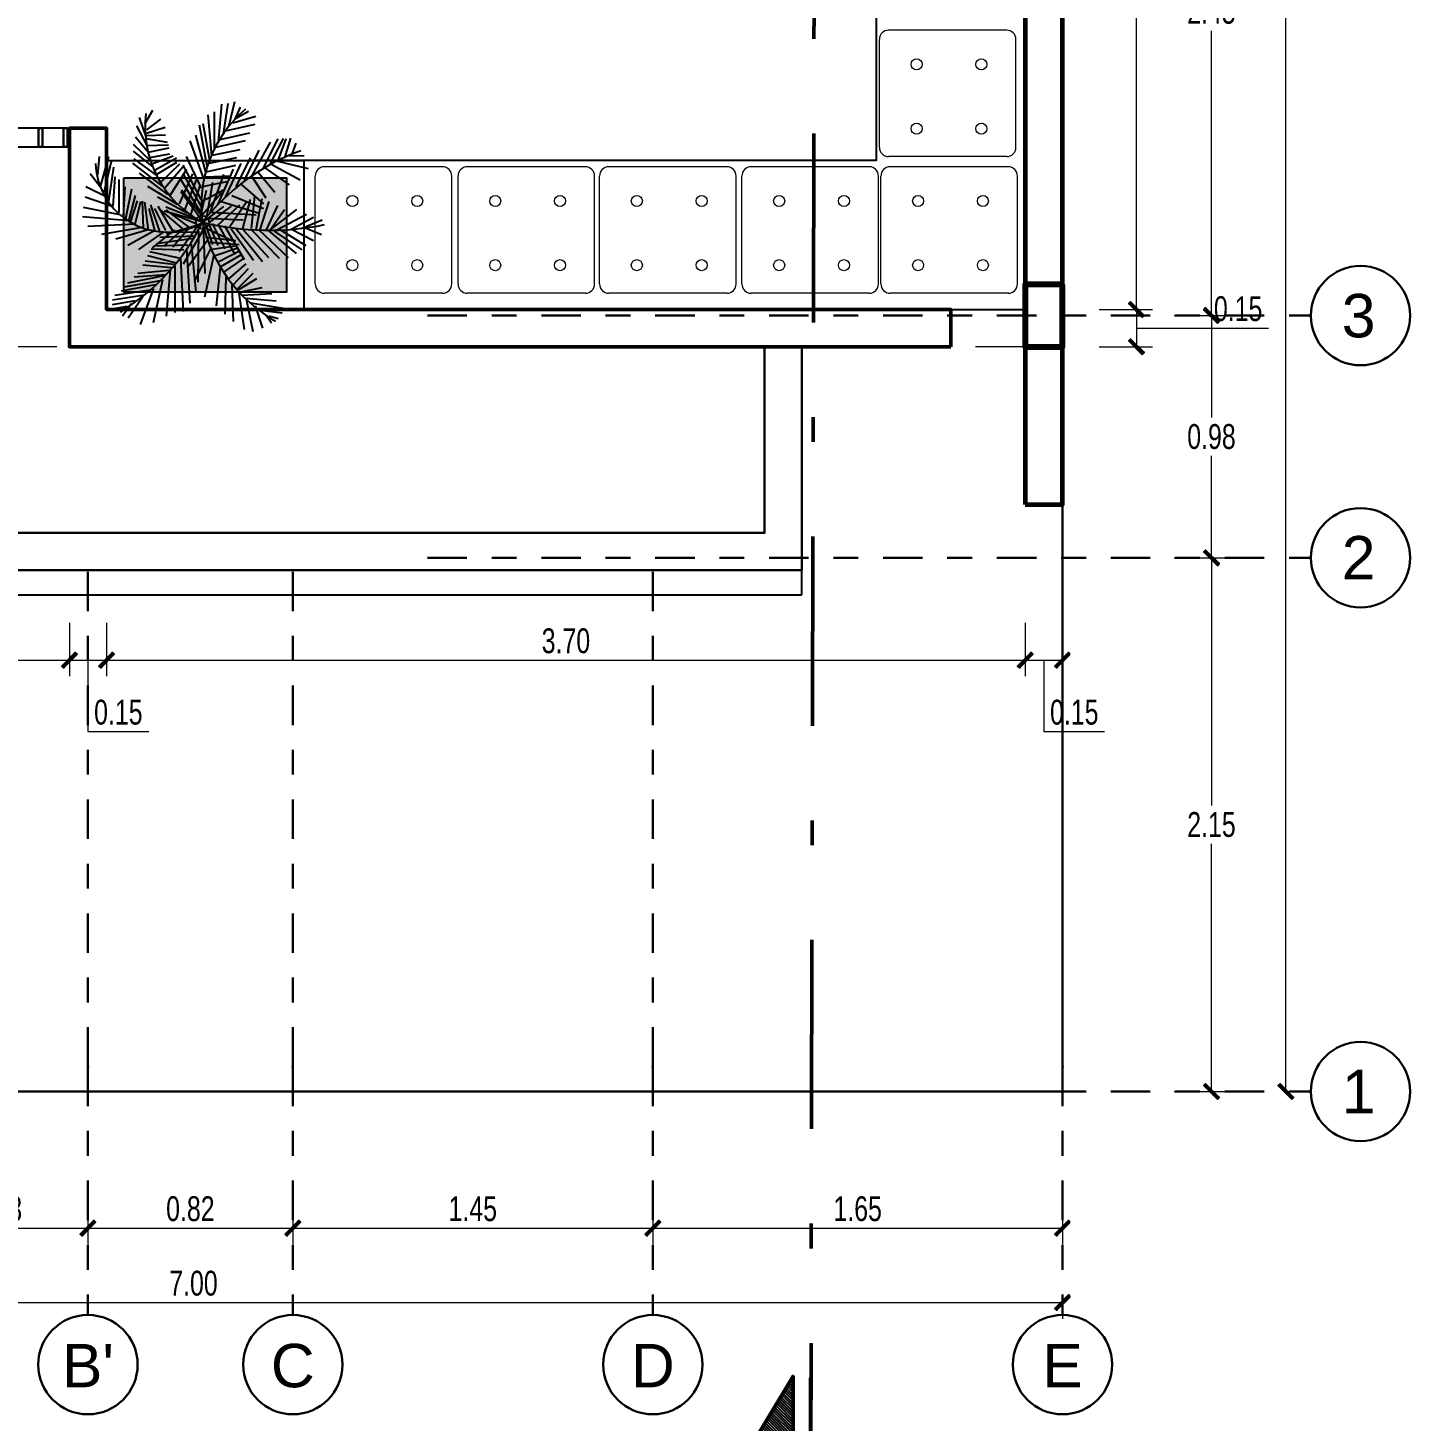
# Model space of a CAD drawing. Header units: millimetres. Extents: x 10612.9 to 10705, y -16533.4 to -16503.9.
# Drawn here: x 10638.16 to 10643.73, y -16528.03 to -16522.42 of the extents above; entities that cross this region are included whole.
import ezdxf
from ezdxf.enums import TextEntityAlignment as Align

# ---------------------------------------------------------------- set-up
doc = ezdxf.new("R2010")
doc.units = ezdxf.units.MM
for name, pattern in [('DASHDOTX2', [50.8, 25.4, -12.7, 0, -12.7]), ('HIDDEN', [0.375, 0.25, -0.125]), ('Punto & Rayas', [0.335139, 0.15875, -0.088194, 0, -0.088194])]:
    doc.linetypes.add(name, pattern=pattern)
doc.layers.add('0.2', color=2, linetype='Continuous')
doc.layers.add('Nuevo_Estructura - Forjados', color=7, linetype='Continuous')
for name, color, linetype, lineweight in [('0.6', 252, 'Continuous', 50), ('01_GRIS 250', 250, 'Continuous', 9), ('COLUMNAS', 6, 'Continuous', 20), ('Muro sin techar', 160, 'Continuous', 40), ('PISO BAJO', 252, 'Continuous', 5)]:
    doc.layers.add(name, color=color, linetype=linetype, lineweight=lineweight)
doc.layers.add('Nuevo_Estructura - Forjados_Pluma_Nº__209', color=7, linetype='Continuous', lineweight=30, true_color=0x3e4f7b)
doc.layers.add('Nuevo_Estructura - Forjados_Pluma_Nº__219', color=7, linetype='Continuous', lineweight=13, true_color=0x404b6a)
doc.styles.add('Estilo_Generado_1', font='arial.ttf')
doc.styles.add('mahico', font='GOTHIC.TTF', dxfattribs={"width": 0.75})
doc.dimstyles.new('Copia de 50 P', dxfattribs={"dimtxt": 0.1, "dimasz": 0.01, "dimexe": 0.065, "dimexo": 0.0625, "dimgap": 0.025, "dimtad": 1, "dimtih": 1, "dimtoh": 1, "dimzin": 0, "dimdsep": 46, "dimtxsty": 'mahico', "dimblk": 'pa cotas', "dimcen": 0.09, "dimdle": 0.3, "dimclrd": 256, "dimclre": 256, "dimclrt": 256, "dimadec": 0, "dimazin": 0, "dimtfac": 1, "dimtofl": 0, "dimtmove": 0, "dimatfit": 3, "dimfxl": 0.15, "dimfxlon": 1, "dimtolj": 1, "dimtzin": 0, "dimlwd": 5, "dimlwe": 5, "dimarcsym": 0})

# ---------------------------------------------------------------- blocks, each defined once
blk = doc.blocks.new('A$C3BDE78F2')
at = {"color": 64, "lineweight": 25}
for p, q in [((1.327, 2.342), (1.375, 2.903)), ((1.397, 2.453), (1.488, 2.89)), ((1.493, 2.534), (1.61, 2.87)), ((1.61, 2.612), (1.733, 2.862)), ((1.248, 2.187), (1.161, 2.674)), ((1.287, 2.272), (1.257, 2.837)), ((1.72, 2.678), (1.89, 2.809)), ((1.75, 2.682), (2.099, 2.588)), ((1.877, 2.719), (2.099, 2.698)), ((0.366, 2.272), (0.318, 2.547)), ((0.436, 2.158), (0.375, 2.543)), ((0.497, 2.092), (0.432, 2.514)), ((1.501, 2.534), (1.855, 2.51)), ((1.562, 2.588), (1.968, 2.526)), ((1.672, 2.645), (2.043, 2.555)), ((0.414, 2.178), (0.161, 2.354)), ((0.336, 2.317), (0.183, 2.424)), ((0.301, 2.367), (0.275, 2.506)), ((0.558, 2.031), (0.484, 2.44)), ((0.606, 1.97), (0.532, 2.408)), ((0.667, 1.925), (0.58, 2.363)), ((1.213, 2.027), (1.03, 2.358)), ((1.218, 2.117), (1.108, 2.502)), ((1.335, 2.387), (1.711, 2.313)), ((1.34, 2.342), (1.632, 2.268)), ((1.388, 2.412), (1.733, 2.391)), ((1.427, 2.465), (1.824, 2.465)), ((0.515, 2.051), (0.083, 2.211)), ((0.654, 2.285), (0.681, 1.908)), ((0.729, 1.863), (0.694, 2.24)), ((0.764, 1.835), (0.794, 2.178)), ((1.191, 1.937), (0.982, 2.232)), ((1.235, 2.17), (1.562, 2.182)), ((1.292, 2.272), (1.558, 2.203)), ((1.305, 2.326), (1.567, 2.244)), ((1.641, 1.88), (1.898, 2.218)), ((1.741, 1.942), (2.017, 2.301)), ((1.863, 2.001), (2.071, 2.284)), ((1.982, 2.066), (2.163, 2.293)), ((2.042, 2.083), (2.242, 2.29)), ((2.136, 2.106), (2.33, 2.268)), ((2.222, 2.123), (2.464, 2.25)), ((2.334, 2.138), (2.566, 2.218)), ((0.619, 1.945), (0.104, 2.056)), ((0.803, 1.81), (0.842, 2.15)), ((0.82, 1.777), (0.908, 2.121)), ((0.877, 1.745), (0.956, 2.097)), ((0.973, 1.687), (0.986, 2.08)), ((1.218, 1.798), (1.004, 2.068)), ((1.034, 1.638), (1.021, 2.023)), ((1.113, 1.577), (1.052, 2.015)), ((1.187, 1.97), (1.519, 2.084)), ((1.209, 2.113), (1.549, 2.154)), ((1.209, 1.904), (1.475, 2.035)), ((1.213, 2.035), (1.475, 2.105)), ((1.417, 1.646), (1.612, 2.005)), ((1.522, 1.763), (1.738, 2.118)), ((1.88, 2.022), (2.03, 1.772)), ((1.937, 2.032), (2.08, 1.776)), ((2.011, 2.073), (2.106, 1.817)), ((2.084, 2.099), (2.13, 1.854)), ((2.148, 2.115), (2.2, 1.863)), ((2.229, 2.139), (2.238, 1.871)), ((2.312, 2.138), (2.271, 1.886)), ((2.349, 2.142), (2.359, 1.907)), ((2.373, 2.146), (2.45, 1.912)), ((2.416, 2.133), (2.545, 1.962)), ((2.491, 2.154), (2.652, 2.06)), ((0.737, 1.851), (0.183, 1.9)), ((1.222, 1.704), (1.021, 1.929)), ((1.143, 1.548), (1.126, 1.974)), ((1.283, 1.487), (1.165, 1.896)), ((1.261, 1.495), (1.183, 1.843)), ((1.187, 1.528), (1.191, 1.9)), ((1.209, 1.822), (1.497, 1.994)), ((1.235, 1.704), (1.458, 1.966)), ((1.248, 1.618), (1.458, 1.9)), ((1.287, 1.532), (1.44, 1.896)), ((1.324, 1.495), (1.442, 1.924)), ((1.361, 1.575), (1.491, 1.903)), ((1.627, 1.857), (1.945, 1.652)), ((1.722, 1.917), (1.974, 1.701)), ((1.796, 1.958), (2.01, 1.734)), ((0.781, 1.794), (0.227, 1.794)), ((0.873, 1.728), (0.24, 1.695)), ((1.237, 1.445), (0.805, 1.695)), ((1.274, 1.511), (0.956, 1.745)), ((1.239, 1.626), (1.012, 1.818)), ((1.322, 1.462), (1.676, 1.724)), ((1.379, 1.466), (1.693, 1.716)), ((1.405, 1.47), (1.824, 1.724)), ((1.456, 1.677), (1.817, 1.534)), ((1.488, 1.47), (1.89, 1.691)), ((1.531, 1.741), (1.889, 1.58)), ((1.584, 1.479), (1.995, 1.695)), ((0.991, 1.655), (0.34, 1.614)), ((1.047, 1.601), (0.471, 1.544)), ((1.204, 1.511), (0.593, 1.519)), ((1.005, 1.362), (0.601, 1.562)), ((1.087, 1.409), (0.772, 1.641)), ((1.387, 1.606), (1.762, 1.486)), ((1.72, 1.474), (2.099, 1.655)), ((1.829, 1.446), (2.287, 1.61)), ((1.912, 1.425), (2.353, 1.544)), ((0.917, 1.33), (0.41, 1.439)), ((1.292, 1.454), (0.694, 1.434)), ((0.985, 1.347), (1.032, 1.047)), ((1.296, 1.348), (0.991, 1.196)), ((1.296, 1.393), (1.03, 1.282)), ((1.3, 1.434), (1.043, 1.343)), ((1.07, 1.374), (1.044, 1.024)), ((1.25, 1.446), (1.09, 1.108)), ((1.129, 1.427), (1.092, 1.063)), ((1.305, 1.38), (1.501, 1.118)), ((1.309, 1.454), (1.497, 1.208)), ((1.337, 1.495), (1.693, 1.415)), ((1.357, 1.417), (1.34, 0.975)), ((1.37, 1.413), (1.789, 1.339)), ((1.397, 1.466), (1.667, 1.237)), ((1.431, 1.356), (1.397, 0.82)), ((1.423, 1.372), (1.881, 1.208)), ((1.558, 1.474), (1.702, 1.204)), ((1.737, 1.462), (1.803, 1.147)), ((1.855, 1.429), (1.868, 1.127)), ((1.916, 1.421), (1.995, 1.065)), ((1.981, 1.409), (2.475, 1.499)), ((2.016, 1.384), (2.086, 1.053)), ((2.051, 1.376), (2.488, 1.454)), ((2.104, 1.352), (2.597, 1.397)), ((2.112, 1.348), (2.182, 1.012)), ((0.654, 1.185), (0.208, 1.198)), ((0.768, 1.253), (0.309, 1.302)), ((0.712, 1.209), (0.875, 0.97)), ((0.778, 1.246), (0.924, 0.997)), ((0.837, 1.27), (0.965, 1.022)), ((1.266, 1.2), (0.864, 0.963)), ((0.91, 1.313), (1.002, 1.04)), ((1.287, 1.282), (0.921, 1.077)), ((1.274, 1.282), (1.519, 1.016)), ((1.558, 1.241), (1.423, 0.795)), ((1.519, 1.282), (1.947, 1.094)), ((1.61, 1.188), (2.012, 1)), ((2.195, 1.319), (2.632, 1.319)), ((2.208, 1.303), (2.291, 0.947)), ((2.27, 1.274), (2.724, 1.233)), ((2.3, 1.253), (2.383, 0.897)), ((2.37, 1.213), (2.732, 1.155)), ((2.405, 1.188), (2.484, 0.832)), ((0.458, 1.028), (0.022, 0.964)), ((0.558, 1.111), (0.119, 1.096)), ((0.472, 1.022), (0.529, 0.748)), ((0.502, 1.03), (0.635, 0.811)), ((0.503, 1.054), (0.7, 0.857)), ((0.56, 1.095), (0.754, 0.913)), ((0.627, 1.153), (0.812, 0.941)), ((1.235, 1.065), (0.838, 0.746)), ((1.231, 1.122), (0.855, 0.852)), ((1.257, 1.135), (1.549, 0.942)), ((1.632, 1.114), (1.475, 0.734)), ((1.772, 1.008), (1.532, 0.734)), ((1.733, 1.061), (2.082, 0.889)), ((2.475, 1.143), (2.759, 1.077)), ((2.501, 1.102), (2.58, 0.824)), ((2.545, 1.073), (2.689, 1.008)), ((2.553, 1.069), (2.641, 0.914)), ((0.39, 0.941), (0, 0.859)), ((0.344, 0.886), (0.279, 0.498)), ((0.398, 0.95), (0.366, 0.579)), ((0.436, 0.992), (0.456, 0.632)), ((1.218, 0.877), (0.877, 0.545)), ((1.218, 0.975), (0.886, 0.672)), ((1.218, 0.983), (1.584, 0.889)), ((1.235, 0.877), (1.624, 0.836)), ((1.864, 0.877), (1.602, 0.705)), ((1.811, 0.959), (2.174, 0.783)), ((1.833, 0.889), (2.27, 0.648)), ((0.307, 0.832), (0.041, 0.744)), ((0.196, 0.702), (0.103, 0.636)), ((0.257, 0.776), (0.225, 0.508)), ((1.222, 0.791), (0.886, 0.435)), ((1.226, 0.697), (0.934, 0.341)), ((1.209, 0.775), (1.558, 0.664)), ((1.218, 0.697), (1.51, 0.562)), ((1.222, 0.82), (1.593, 0.75)), ((1.916, 0.799), (1.672, 0.595)), ((1.96, 0.717), (1.759, 0.423)), ((1.947, 0.742), (2.309, 0.558)), ((0.187, 0.668), (0.157, 0.557)), ((1.204, 0.603), (0.977, 0.271)), ((1.222, 0.537), (1.03, 0.226)), ((1.218, 0.574), (1.405, 0.218)), ((1.222, 0.648), (1.462, 0.48)), ((1.239, 0.623), (1.462, 0.333)), ((2.003, 0.631), (1.82, 0.292)), ((2.043, 0.566), (1.955, 0.198)), ((1.999, 0.656), (2.313, 0.492)), ((2.051, 0.558), (2.309, 0.46)), ((1.231, 0.406), (1.091, 0.132)), ((1.226, 0.402), (1.37, 0.132)), ((2.082, 0.476), (2.318, 0.406)), ((2.104, 0.419), (2.108, 0.243)), ((2.126, 0.39), (2.257, 0.341)), ((1.244, 0.23), (1.161, 0.038)), ((1.235, 0.279), (1.34, 0.03))]:
    blk.add_line(p, q, dxfattribs=at)
blk.add_circle((1.309, 1.464), 0.0787, dxfattribs=at)
for centre, radius, start, end in [((2.045, 1.894), 0.853, 92.1665, 210.2856), ((2.469, 3.808), 2.615, 211.3169, 243.6729), ((2.454, 0.854), 1.298, 82.9277, 151.9425), ((1.706, -0.314), 1.822, 102.5794, 150.2919), ((4.552, 0.67), 3.339, 166.2356, 191.5745), ((1.519, -0.022), 1.501, 40.2097, 98.065), ((-0.294, -0.602), 2.615, 19.8421, 52.1981)]:
    blk.add_arc(centre, radius, start, end, dxfattribs=at)
blk = doc.blocks.new('REFREFREC')
at = {"layer": 'COLUMNAS', "color": 1, "lineweight": 80, "ltscale": 0.2}
blk.add_lwpolyline([(10649.1911, -16644.3036), (10649.0411, -16644.3036), (10649.0411, -16644.5536), (10649.1911, -16644.5536)], close=True, dxfattribs=at)
blk = doc.blocks.new('*X335')
at = {"color": 0}
for p, q in [((-18.3448, 8.7763), (-18.3299, 8.7912)), ((-18.3395, 8.7851), (-18.3299, 8.7947)), ((-18.3342, 8.794), (-18.3299, 8.7983)), ((-18.3713, 8.7321), (-18.3299, 8.7735)), ((-18.366, 8.7409), (-18.3299, 8.777)), ((-18.3607, 8.7498), (-18.3299, 8.7806)), ((-18.3554, 8.7586), (-18.3299, 8.7841)), ((-18.3501, 8.7674), (-18.3299, 8.7877)), ((-18.3892, 8.7), (-18.3299, 8.7594)), ((-18.3879, 8.6978), (-18.3299, 8.7558)), ((-18.3872, 8.7056), (-18.3299, 8.7629)), ((-18.3819, 8.7144), (-18.3299, 8.7664)), ((-18.3766, 8.7232), (-18.3299, 8.77)), ((-18.3866, 8.6956), (-18.3299, 8.7523)), ((-18.3853, 8.6934), (-18.3299, 8.7488)), ((-18.3839, 8.6912), (-18.3299, 8.7452)), ((-18.3826, 8.689), (-18.3299, 8.7417)), ((-18.3813, 8.6868), (-18.3299, 8.7382)), ((-18.3799, 8.6846), (-18.3299, 8.7346)), ((-18.3786, 8.6824), (-18.3299, 8.7311)), ((-18.3773, 8.6801), (-18.3299, 8.7276)), ((-18.376, 8.6779), (-18.3299, 8.724)), ((-18.3746, 8.6757), (-18.3299, 8.7205)), ((-18.3733, 8.6735), (-18.3299, 8.7169)), ((-18.372, 8.6713), (-18.3299, 8.7134)), ((-18.3707, 8.6691), (-18.3299, 8.7099)), ((-18.3693, 8.6669), (-18.3299, 8.7063)), ((-18.368, 8.6647), (-18.3299, 8.7028)), ((-18.3667, 8.6625), (-18.3299, 8.6993)), ((-18.3654, 8.6603), (-18.3299, 8.6957)), ((-18.364, 8.658), (-18.3299, 8.6922)), ((-18.3627, 8.6558), (-18.3299, 8.6887)), ((-18.3614, 8.6536), (-18.3299, 8.6851)), ((-18.3601, 8.6514), (-18.3299, 8.6816)), ((-18.3587, 8.6492), (-18.3299, 8.6781)), ((-18.3574, 8.647), (-18.3299, 8.6745)), ((-18.3561, 8.6448), (-18.3299, 8.671)), ((-18.3548, 8.6426), (-18.3299, 8.6674)), ((-18.3534, 8.6404), (-18.3299, 8.6639)), ((-18.3521, 8.6382), (-18.3299, 8.6604)), ((-18.3508, 8.6359), (-18.3299, 8.6568)), ((-18.3495, 8.6337), (-18.3299, 8.6533)), ((-18.3481, 8.6315), (-18.3299, 8.6498)), ((-18.3468, 8.6293), (-18.3299, 8.6462)), ((-18.3455, 8.6271), (-18.3299, 8.6427)), ((-18.3442, 8.6249), (-18.3299, 8.6392)), ((-18.3428, 8.6227), (-18.3299, 8.6356)), ((-18.3415, 8.6205), (-18.3299, 8.6321)), ((-18.3402, 8.6183), (-18.3299, 8.6286)), ((-18.3388, 8.6161), (-18.3299, 8.625)), ((-18.3375, 8.6139), (-18.3299, 8.6215)), ((-18.3362, 8.6116), (-18.3299, 8.6179)), ((-18.3349, 8.6094), (-18.3299, 8.6144)), ((-18.3335, 8.6072), (-18.3299, 8.6109)), ((-18.3322, 8.605), (-18.3299, 8.6073)), ((-18.3309, 8.6028), (-18.3299, 8.6038))]:
    blk.add_line(p, q, dxfattribs=at)
blk = doc.blocks.new('INDC')
at = {"layer": '0.6', "linetype": 'DASHDOTX2', "ltscale": 0.005}
blk.add_line((-0.0202, -0.0891), (-0.0202, 0.0893), dxfattribs=at)
at = {"layer": '0.6'}
blk.add_lwpolyline([(0, 0.0909), (0, -0.0909), (0.0545, 0)], close=True, dxfattribs=at)
at = {"xscale": -0.9085966123466278, "yscale": 0.9085966123466278, "zscale": 0.9085966123460401}
blk.add_blockref('*X335', (-16.6545, -7.9058), dxfattribs=at)
blk = doc.blocks.new('hjygfvdc')
at = {"layer": '0.6', "linetype": 'DASHDOTX2', "ltscale": 0.03}
blk.add_line((3035.269, 68.8445), (3035.3233, 92.8394), dxfattribs=at)
at = {"layer": '0.2', "xscale": 3.485268437144879, "yscale": 3.485268437144879, "zscale": 3.485268437144879, "rotation": 180}
blk.add_blockref('INDC', (3035.1986, 69.1559), dxfattribs=at)
blk = doc.blocks.new('Marcador de red estándar')
at = {"layer": 'Nuevo_Estructura - Forjados_Pluma_Nº__209', "color": 167, "linetype": 'Punto & Rayas', "lineweight": 30, "true_color": 0x3e4f7b}
for q in [(-10.9, 0), (-7.9, 0)]:
    blk.add_line((-9.9, 0), q, dxfattribs=at)
at = {"layer": 'Nuevo_Estructura - Forjados_Pluma_Nº__209', "color": 167, "linetype": 'Continuous', "lineweight": 30, "true_color": 0x3e4f7b}
blk.add_circle((-11.1, 0), 0.2, dxfattribs=at)
at = {"layer": 'Nuevo_Estructura - Forjados_Pluma_Nº__209', "color": 167, "linetype": 'Punto & Rayas', "lineweight": 30, "true_color": 0x3e4f7b}
blk.add_point((-9.9, 0), dxfattribs=at)
blk.add_point((-9.9, 0), dxfattribs=at)
at = {"layer": 'Nuevo_Estructura - Forjados_Pluma_Nº__219', "color": 167, "lineweight": 13, "true_color": 0x404b6a, "style": 'Estilo_Generado_1'}
for tag, p in [('AC_MarkerText_1_0', (-10.9725, -0.04)), ('AC_MarkerText_1_1', (11.2275, -0.04))]:
    blk.add_attdef(tag, text='', height=0.175, rotation=270, dxfattribs=at).set_placement(p, align=Align.TOP_CENTER)
blk = doc.blocks.new('Marcador de red estándar_2')
at = {"layer": 'Nuevo_Estructura - Forjados_Pluma_Nº__209', "color": 167, "linetype": 'Punto & Rayas', "lineweight": 30, "true_color": 0x3e4f7b}
for p, q in [((-0.9423, 0), (-4.5, 0)), ((0.9423, 0), (4.5, 0))]:
    blk.add_line(p, q, dxfattribs=at)
at = {"layer": 'Nuevo_Estructura - Forjados_Pluma_Nº__209', "color": 167, "linetype": 'Continuous', "lineweight": 30, "true_color": 0x3e4f7b}
for centre in [(-4.7, 0), (4.7, 0)]:
    blk.add_circle(centre, 0.2, dxfattribs=at)
at = {"layer": 'Nuevo_Estructura - Forjados_Pluma_Nº__209', "color": 167, "linetype": 'Punto & Rayas', "lineweight": 30, "true_color": 0x3e4f7b}
blk.add_point((0.9423, 0), dxfattribs=at)
blk.add_point((0.9423, 0), dxfattribs=at)
at = {"layer": 'Nuevo_Estructura - Forjados_Pluma_Nº__219', "color": 167, "lineweight": 13, "true_color": 0x404b6a, "style": 'Estilo_Generado_1'}
for tag, p in [('AC_MarkerText_1_0', (-4.7, -0.1675)), ('AC_MarkerText_1_1', (4.7, -0.1675))]:
    blk.add_attdef(tag, text='', height=0.175, rotation=180, dxfattribs=at).set_placement(p, align=Align.TOP_CENTER)
blk = doc.blocks.new('pa cotas')
h = blk.add_hatch(color=256)
h.paths.add_polyline_path([(2.38, 3.09), (-3.09, -2.38), (-2.38, -3.09)])
h.paths.add_polyline_path([(3.09, 2.38), (2.38, 3.09), (-2.38, -3.09)])
blk.add_line((-2.38, -3.09), (2.38, 3.09))
blk.add_lwpolyline([(3.09, 2.38), (2.38, 3.09), (-3.09, -2.38), (-2.38, -3.09)], close=True)
blk = doc.blocks.new('*D665')
at = {"lineweight": 5, "transparency": 16777216}
for p, q in [((10608.2027, -16552.1931), (10608.4177, -16552.1931)), ((10608.3527, -16552.2031), (10608.3527, -16562.1156)), ((10608.3527, -16572.1831), (10608.3527, -16562.2706)), ((10608.3527, -16572.1931), (10608.4177, -16572.1931))]:
    blk.add_line(p, q, dxfattribs=at)
at = {"layer": 'Defpoints', "color": 0, "transparency": 16777216}
for p in [(10607.4527, -16552.1931), (10608.3527, -16572.1931), (10608.3527, -16572.1931)]:
    blk.add_point(p, dxfattribs=at)
at = {"lineweight": 5, "transparency": 16777216, "xscale": 0.01, "yscale": 0.01, "zscale": 0.01}
for p, rotation in [((10608.3527, -16552.1931), 90), ((10608.3527, -16572.1931), 270)]:
    blk.add_blockref('pa cotas', p, dxfattribs=dict(at, rotation=rotation))
at = {"transparency": 16777216, "insert": (10608.3527, -16562.1931), "char_height": 0.1, "attachment_point": 5, "style": 'mahico'}
blk.add_mtext('\\A1;20.00', dxfattribs=at)
blk = doc.blocks.new('*D673')
at = {"lineweight": 5, "transparency": 16777216}
for p, q in [((10607.9027, -16566.6181), (10608.1177, -16566.6181)), ((10608.0527, -16566.6281), (10608.0527, -16567.7656)), ((10608.0527, -16569.0581), (10608.0527, -16567.9206)), ((10607.9027, -16569.0681), (10608.1177, -16569.0681))]:
    blk.add_line(p, q, dxfattribs=at)
at = {"layer": 'Defpoints', "color": 0, "transparency": 16777216}
for p in [(10607.4527, -16566.6181), (10607.4527, -16569.0681), (10608.0527, -16569.0681)]:
    blk.add_point(p, dxfattribs=at)
at = {"lineweight": 5, "transparency": 16777216, "xscale": 0.01, "yscale": 0.01, "zscale": 0.01}
for p, rotation in [((10608.0527, -16566.6181), 90), ((10608.0527, -16569.0681), 270)]:
    blk.add_blockref('pa cotas', p, dxfattribs=dict(at, rotation=rotation))
at = {"transparency": 16777216, "insert": (10608.0527, -16567.8431), "char_height": 0.1, "attachment_point": 5, "style": 'mahico'}
blk.add_mtext('\\A1;2.45', dxfattribs=at)
blk = doc.blocks.new('*D674')
at = {"lineweight": 5, "transparency": 16777216}
for p, q in [((10607.9027, -16569.0681), (10608.1177, -16569.0681)), ((10608.0527, -16569.0781), (10608.0527, -16569.4781)), ((10608.0527, -16570.0332), (10608.0527, -16569.6332)), ((10607.9027, -16570.0432), (10608.1177, -16570.0432))]:
    blk.add_line(p, q, dxfattribs=at)
at = {"layer": 'Defpoints', "color": 0, "transparency": 16777216}
for p in [(10607.4527, -16569.0681), (10607.4527, -16570.0432), (10608.0527, -16570.0432)]:
    blk.add_point(p, dxfattribs=at)
at = {"lineweight": 5, "transparency": 16777216, "xscale": 0.01, "yscale": 0.01, "zscale": 0.01}
for p, rotation in [((10608.0527, -16569.0681), 90), ((10608.0527, -16570.0432), 270)]:
    blk.add_blockref('pa cotas', p, dxfattribs=dict(at, rotation=rotation))
at = {"transparency": 16777216, "insert": (10608.0527, -16569.5556), "char_height": 0.1, "attachment_point": 5, "style": 'mahico'}
blk.add_mtext('\\A1;0.98', dxfattribs=at)
blk = doc.blocks.new('*D675')
at = {"lineweight": 5, "transparency": 16777216}
for p, q in [((10607.9027, -16570.0432), (10608.1177, -16570.0432)), ((10608.0527, -16570.0532), (10608.0527, -16571.0406)), ((10608.0527, -16572.1831), (10608.0527, -16571.1957)), ((10607.9027, -16572.1931), (10608.1177, -16572.1931))]:
    blk.add_line(p, q, dxfattribs=at)
at = {"layer": 'Defpoints', "color": 0, "transparency": 16777216}
for p in [(10607.4527, -16570.0432), (10607.4527, -16572.1931), (10608.0527, -16572.1931)]:
    blk.add_point(p, dxfattribs=at)
at = {"lineweight": 5, "transparency": 16777216, "xscale": 0.01, "yscale": 0.01, "zscale": 0.01}
for p, rotation in [((10608.0527, -16570.0432), 90), ((10608.0527, -16572.1931), 270)]:
    blk.add_blockref('pa cotas', p, dxfattribs=dict(at, rotation=rotation))
at = {"transparency": 16777216, "insert": (10608.0527, -16571.1181), "char_height": 0.1, "attachment_point": 5, "style": 'mahico'}
blk.add_mtext('\\A1;2.15', dxfattribs=at)
blk = doc.blocks.new('*D687')
at = {"lineweight": 5, "transparency": 16777216}
for p, q in [((10600.4527, -16572.8931), (10600.4527, -16573.1081)), ((10600.4627, -16573.0431), (10607.4427, -16573.0431)), ((10607.4527, -16573.0431), (10607.4527, -16573.1081))]:
    blk.add_line(p, q, dxfattribs=at)
at = {"layer": 'Defpoints', "color": 0, "transparency": 16777216}
for p in [(10600.4527, -16572.1431), (10607.4527, -16573.0431), (10607.4527, -16573.0431)]:
    blk.add_point(p, dxfattribs=at)
at = {"lineweight": 5, "transparency": 16777216, "xscale": 0.01, "yscale": 0.01, "zscale": 0.01, "rotation": 180}
blk.add_blockref('pa cotas', (10600.4527, -16573.0431), dxfattribs=at)
at = {"lineweight": 5, "transparency": 16777216, "xscale": 0.01, "yscale": 0.01, "zscale": 0.01}
blk.add_blockref('pa cotas', (10607.4527, -16573.0431), dxfattribs=at)
at = {"transparency": 16777216, "insert": (10603.9527, -16572.9656), "char_height": 0.1, "attachment_point": 5, "style": 'mahico'}
blk.add_mtext('\\A1;7.00', dxfattribs=at)
blk = doc.blocks.new('*D690')
at = {"lineweight": 5, "transparency": 16777216}
for p, q in [((10602.8027, -16572.5931), (10602.8027, -16572.8081)), ((10603.5277, -16572.5931), (10603.5277, -16572.8081)), ((10602.8127, -16572.7431), (10603.5177, -16572.7431))]:
    blk.add_line(p, q, dxfattribs=at)
at = {"layer": 'Defpoints', "color": 0, "transparency": 16777216}
for p in [(10602.8027, -16572.1931), (10603.5277, -16572.1931), (10603.5277, -16572.7431)]:
    blk.add_point(p, dxfattribs=at)
at = {"lineweight": 5, "transparency": 16777216, "xscale": 0.01, "yscale": 0.01, "zscale": 0.01, "rotation": 180}
blk.add_blockref('pa cotas', (10602.8027, -16572.7431), dxfattribs=at)
at = {"lineweight": 5, "transparency": 16777216, "xscale": 0.01, "yscale": 0.01, "zscale": 0.01}
blk.add_blockref('pa cotas', (10603.5277, -16572.7431), dxfattribs=at)
at = {"transparency": 16777216, "insert": (10603.1652, -16572.6656), "char_height": 0.1, "attachment_point": 5, "style": 'mahico'}
blk.add_mtext('\\A1;0.73', dxfattribs=at)
blk = doc.blocks.new('*D691')
at = {"lineweight": 5, "transparency": 16777216}
for p, q in [((10603.5277, -16572.5931), (10603.5277, -16572.8081)), ((10604.3527, -16572.5931), (10604.3527, -16572.8081)), ((10603.5377, -16572.7431), (10604.3427, -16572.7431))]:
    blk.add_line(p, q, dxfattribs=at)
at = {"layer": 'Defpoints', "color": 0, "transparency": 16777216}
for p in [(10603.5277, -16572.1931), (10604.3527, -16572.1931), (10604.3527, -16572.7431)]:
    blk.add_point(p, dxfattribs=at)
at = {"lineweight": 5, "transparency": 16777216, "xscale": 0.01, "yscale": 0.01, "zscale": 0.01, "rotation": 180}
blk.add_blockref('pa cotas', (10603.5277, -16572.7431), dxfattribs=at)
at = {"lineweight": 5, "transparency": 16777216, "xscale": 0.01, "yscale": 0.01, "zscale": 0.01}
blk.add_blockref('pa cotas', (10604.3527, -16572.7431), dxfattribs=at)
at = {"transparency": 16777216, "insert": (10603.9402, -16572.6656), "char_height": 0.1, "attachment_point": 5, "style": 'mahico'}
blk.add_mtext('\\A1;0.82', dxfattribs=at)
blk = doc.blocks.new('*D692')
at = {"lineweight": 5, "transparency": 16777216}
for p, q in [((10604.3527, -16572.5931), (10604.3527, -16572.8081)), ((10605.8027, -16572.5931), (10605.8027, -16572.8081)), ((10604.3627, -16572.7431), (10605.7927, -16572.7431))]:
    blk.add_line(p, q, dxfattribs=at)
at = {"layer": 'Defpoints', "color": 0, "transparency": 16777216}
for p in [(10604.3527, -16572.1931), (10605.8027, -16572.1931), (10605.8027, -16572.7431)]:
    blk.add_point(p, dxfattribs=at)
at = {"lineweight": 5, "transparency": 16777216, "xscale": 0.01, "yscale": 0.01, "zscale": 0.01, "rotation": 180}
blk.add_blockref('pa cotas', (10604.3527, -16572.7431), dxfattribs=at)
at = {"lineweight": 5, "transparency": 16777216, "xscale": 0.01, "yscale": 0.01, "zscale": 0.01}
blk.add_blockref('pa cotas', (10605.8027, -16572.7431), dxfattribs=at)
at = {"transparency": 16777216, "insert": (10605.0777, -16572.6656), "char_height": 0.1, "attachment_point": 5, "style": 'mahico'}
blk.add_mtext('\\A1;1.45', dxfattribs=at)
blk = doc.blocks.new('*D693')
at = {"lineweight": 5, "transparency": 16777216}
for p, q in [((10605.8027, -16572.5931), (10605.8027, -16572.8081)), ((10607.4527, -16572.5931), (10607.4527, -16572.8081)), ((10605.8127, -16572.7431), (10607.4427, -16572.7431))]:
    blk.add_line(p, q, dxfattribs=at)
at = {"layer": 'Defpoints', "color": 0, "transparency": 16777216}
for p in [(10605.8027, -16572.1931), (10607.4527, -16572.1931), (10607.4527, -16572.7431)]:
    blk.add_point(p, dxfattribs=at)
at = {"lineweight": 5, "transparency": 16777216, "xscale": 0.01, "yscale": 0.01, "zscale": 0.01, "rotation": 180}
blk.add_blockref('pa cotas', (10605.8027, -16572.7431), dxfattribs=at)
at = {"lineweight": 5, "transparency": 16777216, "xscale": 0.01, "yscale": 0.01, "zscale": 0.01}
blk.add_blockref('pa cotas', (10607.4527, -16572.7431), dxfattribs=at)
at = {"transparency": 16777216, "insert": (10606.6277, -16572.6656), "char_height": 0.1, "attachment_point": 5, "style": 'mahico'}
blk.add_mtext('\\A1;1.65', dxfattribs=at)
blk = doc.blocks.new('*D959')
at = {"lineweight": 5, "transparency": 16777216}
for p, q in [((10642.4786, -16519.5543), (10642.6936, -16519.5543)), ((10642.6286, -16519.5643), (10642.6286, -16521.4768)), ((10642.6286, -16523.5443), (10642.6286, -16521.6318)), ((10642.4786, -16523.5543), (10642.6936, -16523.5543))]:
    blk.add_line(p, q, dxfattribs=at)
at = {"layer": 'Defpoints', "color": 0, "transparency": 16777216}
for p in [(10642.1812, -16519.5543), (10642.1812, -16523.5543), (10642.6286, -16523.5543)]:
    blk.add_point(p, dxfattribs=at)
at = {"lineweight": 5, "transparency": 16777216, "xscale": 0.01, "yscale": 0.01, "zscale": 0.01}
for p, rotation in [((10642.6286, -16519.5543), 90), ((10642.6286, -16523.5543), 270)]:
    blk.add_blockref('pa cotas', p, dxfattribs=dict(at, rotation=rotation))
at = {"transparency": 16777216, "insert": (10642.6286, -16521.5543), "char_height": 0.1, "attachment_point": 5, "style": 'mahico'}
blk.add_mtext('\\A1;4.00', dxfattribs=at)
blk = doc.blocks.new('*D960')
at = {"lineweight": 5, "transparency": 16777216}
for p, q in [((10642.4786, -16523.5543), (10642.6936, -16523.5543)), ((10642.6286, -16523.5643), (10642.6286, -16523.6943)), ((10642.6286, -16523.6293), (10642.9162, -16523.6293)), ((10642.9162, -16523.6293), (10643.1608, -16523.6293)), ((10642.4786, -16523.7043), (10642.6936, -16523.7043))]:
    blk.add_line(p, q, dxfattribs=at)
at = {"layer": 'Defpoints', "color": 0, "transparency": 16777216}
for p in [(10642.1812, -16523.5543), (10642.1812, -16523.7043), (10642.6286, -16523.7043)]:
    blk.add_point(p, dxfattribs=at)
at = {"lineweight": 5, "transparency": 16777216, "xscale": 0.01, "yscale": 0.01, "zscale": 0.01}
for p, rotation in [((10642.6286, -16523.5543), 90), ((10642.6286, -16523.7043), 270)]:
    blk.add_blockref('pa cotas', p, dxfattribs=dict(at, rotation=rotation))
at = {"transparency": 16777216, "insert": (10643.0385, -16523.5518), "char_height": 0.1, "attachment_point": 5, "style": 'mahico'}
blk.add_mtext('\\A1;0.15', dxfattribs=at)
blk = doc.blocks.new('*D961')
at = {"lineweight": 5, "transparency": 16777216}
for p, q in [((10635.4812, -16524.817), (10635.4812, -16525.032)), ((10638.3312, -16524.817), (10638.3312, -16525.032)), ((10635.4912, -16524.967), (10638.3212, -16524.967))]:
    blk.add_line(p, q, dxfattribs=at)
at = {"layer": 'Defpoints', "color": 0, "transparency": 16777216}
for p in [(10638.3312, -16523.7043), (10635.4812, -16524.7043), (10638.3312, -16524.967)]:
    blk.add_point(p, dxfattribs=at)
at = {"lineweight": 5, "transparency": 16777216, "xscale": 0.01, "yscale": 0.01, "zscale": 0.01, "rotation": 180}
blk.add_blockref('pa cotas', (10635.4812, -16524.967), dxfattribs=at)
at = {"lineweight": 5, "transparency": 16777216, "xscale": 0.01, "yscale": 0.01, "zscale": 0.01}
blk.add_blockref('pa cotas', (10638.3312, -16524.967), dxfattribs=at)
at = {"transparency": 16777216, "insert": (10636.9062, -16524.8895), "char_height": 0.1, "attachment_point": 5, "style": 'mahico'}
blk.add_mtext('\\A1;2.85', dxfattribs=at)
blk = doc.blocks.new('*D962')
at = {"lineweight": 5, "transparency": 16777216}
for p, q in [((10638.3312, -16524.817), (10638.3312, -16525.032)), ((10638.4812, -16524.817), (10638.4812, -16525.032)), ((10638.3412, -16524.967), (10638.4712, -16524.967)), ((10638.4062, -16524.967), (10638.4062, -16525.2545)), ((10638.4062, -16525.2545), (10638.6508, -16525.2545))]:
    blk.add_line(p, q, dxfattribs=at)
at = {"layer": 'Defpoints', "color": 0, "transparency": 16777216}
for p in [(10638.4812, -16523.5543), (10638.3312, -16523.7043), (10638.4812, -16524.967)]:
    blk.add_point(p, dxfattribs=at)
at = {"lineweight": 5, "transparency": 16777216, "xscale": 0.01, "yscale": 0.01, "zscale": 0.01, "rotation": 180}
blk.add_blockref('pa cotas', (10638.3312, -16524.967), dxfattribs=at)
at = {"lineweight": 5, "transparency": 16777216, "xscale": 0.01, "yscale": 0.01, "zscale": 0.01}
blk.add_blockref('pa cotas', (10638.4812, -16524.967), dxfattribs=at)
at = {"transparency": 16777216, "insert": (10638.5285, -16525.177), "char_height": 0.1, "attachment_point": 5, "style": 'mahico'}
blk.add_mtext('\\A1;0.15', dxfattribs=at)
blk = doc.blocks.new('*D963')
at = {"lineweight": 5, "transparency": 16777216}
for p, q in [((10638.4812, -16524.817), (10638.4812, -16525.032)), ((10642.1812, -16524.817), (10642.1812, -16525.032)), ((10638.4912, -16524.967), (10642.1712, -16524.967))]:
    blk.add_line(p, q, dxfattribs=at)
at = {"layer": 'Defpoints', "color": 0, "transparency": 16777216}
for p in [(10638.4812, -16523.5543), (10642.1812, -16523.7043), (10642.1812, -16524.967)]:
    blk.add_point(p, dxfattribs=at)
at = {"lineweight": 5, "transparency": 16777216, "xscale": 0.01, "yscale": 0.01, "zscale": 0.01, "rotation": 180}
blk.add_blockref('pa cotas', (10638.4812, -16524.967), dxfattribs=at)
at = {"lineweight": 5, "transparency": 16777216, "xscale": 0.01, "yscale": 0.01, "zscale": 0.01}
blk.add_blockref('pa cotas', (10642.1812, -16524.967), dxfattribs=at)
at = {"transparency": 16777216, "insert": (10640.3312, -16524.8895), "char_height": 0.1, "attachment_point": 5, "style": 'mahico'}
blk.add_mtext('\\A1;3.70', dxfattribs=at)
blk = doc.blocks.new('*D964')
at = {"lineweight": 5, "transparency": 16777216}
for p, q in [((10642.1812, -16524.817), (10642.1812, -16525.032)), ((10642.3312, -16524.817), (10642.3312, -16525.032)), ((10642.1912, -16524.967), (10642.3212, -16524.967)), ((10642.2562, -16524.967), (10642.2562, -16525.2545)), ((10642.2562, -16525.2545), (10642.5008, -16525.2545))]:
    blk.add_line(p, q, dxfattribs=at)
at = {"layer": 'Defpoints', "color": 0, "transparency": 16777216}
for p in [(10642.1812, -16523.7043), (10642.3312, -16523.7043), (10642.3312, -16524.967)]:
    blk.add_point(p, dxfattribs=at)
at = {"lineweight": 5, "transparency": 16777216, "xscale": 0.01, "yscale": 0.01, "zscale": 0.01, "rotation": 180}
blk.add_blockref('pa cotas', (10642.1812, -16524.967), dxfattribs=at)
at = {"lineweight": 5, "transparency": 16777216, "xscale": 0.01, "yscale": 0.01, "zscale": 0.01}
blk.add_blockref('pa cotas', (10642.3312, -16524.967), dxfattribs=at)
at = {"transparency": 16777216, "insert": (10642.3785, -16525.177), "char_height": 0.1, "attachment_point": 5, "style": 'mahico'}
blk.add_mtext('\\A1;0.15', dxfattribs=at)
blk = doc.blocks.new('fdvfvfdvdf')
at = {"layer": 'Nuevo_Estructura - Forjados', "color": 8, "linetype": 'Continuous', "lineweight": 15}
ref = blk.add_blockref('Marcador de red estándar', (10603.5277, -16562.1931), dxfattribs=dict(at, rotation=90))
ref.add_attrib('AC_MarkerText_1', "B'", dxfattribs={"layer": 'Nuevo_Estructura - Forjados_Pluma_Nº__219', "color": 167, "lineweight": 13, "true_color": 0x404b6a, "height": 0.175, "style": 'Estilo_Generado_1'}).set_placement((10603.5277, -16573.2093), align=Align.TOP_CENTER)
ref = blk.add_blockref('Marcador de red estándar', (10604.3527, -16562.1931), dxfattribs=dict(at, rotation=90))
ref.add_attrib('AC_MarkerText_1', 'C', dxfattribs={"layer": 'Nuevo_Estructura - Forjados_Pluma_Nº__219', "color": 167, "lineweight": 13, "true_color": 0x404b6a, "height": 0.175, "style": 'Estilo_Generado_1'}).set_placement((10604.3527, -16573.2093), align=Align.TOP_CENTER)
ref = blk.add_blockref('Marcador de red estándar', (10605.8027, -16562.1931), dxfattribs=dict(at, rotation=90))
ref.add_attrib('AC_MarkerText_1', 'D', dxfattribs={"layer": 'Nuevo_Estructura - Forjados_Pluma_Nº__219', "color": 167, "lineweight": 13, "true_color": 0x404b6a, "height": 0.175, "style": 'Estilo_Generado_1'}).set_placement((10605.8027, -16573.2093), align=Align.TOP_CENTER)
ref = blk.add_blockref('Marcador de red estándar', (10607.4527, -16562.1931), dxfattribs=dict(at, rotation=90))
ref.add_attrib('AC_MarkerText_1', 'E', dxfattribs={"layer": 'Nuevo_Estructura - Forjados_Pluma_Nº__219', "color": 167, "lineweight": 13, "true_color": 0x404b6a, "height": 0.175, "style": 'Estilo_Generado_1'}).set_placement((10607.4527, -16573.2093), align=Align.TOP_CENTER)
ref = blk.add_blockref('Marcador de red estándar_2', (10603.9527, -16569.0681), dxfattribs=dict(at, rotation=180))
ref.add_attrib('AC_MarkerText_1', '3', dxfattribs={"layer": 'Nuevo_Estructura - Forjados_Pluma_Nº__219', "color": 167, "lineweight": 13, "true_color": 0x404b6a, "height": 0.175, "style": 'Estilo_Generado_1'}).set_placement((10608.6454, -16568.9806), align=Align.TOP_CENTER)
ref.add_attrib('AC_MarkerText_1_1', '3', dxfattribs={"layer": 'Nuevo_Estructura - Forjados_Pluma_Nº__219', "color": 167, "lineweight": 13, "true_color": 0x404b6a, "height": 0.175, "style": 'Estilo_Generado_1'}).set_placement((10599.2473, -16568.9806), align=Align.TOP_CENTER)
ref = blk.add_blockref('Marcador de red estándar_2', (10603.9527, -16570.0432), dxfattribs=dict(at, rotation=180))
ref.add_attrib('AC_MarkerText_1', '2', dxfattribs={"layer": 'Nuevo_Estructura - Forjados_Pluma_Nº__219', "color": 167, "lineweight": 13, "true_color": 0x404b6a, "height": 0.175, "style": 'Estilo_Generado_1'}).set_placement((10608.6454, -16569.9557), align=Align.TOP_CENTER)
ref.add_attrib('AC_MarkerText_1_1', '2', dxfattribs={"layer": 'Nuevo_Estructura - Forjados_Pluma_Nº__219', "color": 167, "lineweight": 13, "true_color": 0x404b6a, "height": 0.175, "style": 'Estilo_Generado_1'}).set_placement((10599.2473, -16569.9557), align=Align.TOP_CENTER)
ref = blk.add_blockref('Marcador de red estándar_2', (10603.9527, -16572.1931), dxfattribs=dict(at, rotation=180))
ref.add_attrib('AC_MarkerText_1', '1', dxfattribs={"layer": 'Nuevo_Estructura - Forjados_Pluma_Nº__219', "color": 167, "lineweight": 13, "true_color": 0x404b6a, "height": 0.175, "style": 'Estilo_Generado_1'}).set_placement((10608.6454, -16572.1056), align=Align.TOP_CENTER)
ref.add_attrib('AC_MarkerText_1_1', '1', dxfattribs={"layer": 'Nuevo_Estructura - Forjados_Pluma_Nº__219', "color": 167, "lineweight": 13, "true_color": 0x404b6a, "height": 0.175, "style": 'Estilo_Generado_1'}).set_placement((10599.2473, -16572.1056), align=Align.TOP_CENTER)
dim = blk.add_linear_dim(base=(10608.3527, -16572.1931), p1=(10607.4527, -16552.1931), p2=(10608.3527, -16572.1931), angle=270, dimstyle='Copia de 50 P')
dim.commit()
dim.dimension.update_dxf_attribs({"geometry": '*D665', "text_midpoint": (10608.3527, -16562.1931)})
for base, p1, p2, picture, middle in [((10608.0527, -16569.0681), (10607.4527, -16566.6181), (10607.4527, -16569.0681), '*D673', (10608.0527, -16567.8431)), ((10608.0527, -16570.0432), (10607.4527, -16569.0681), (10607.4527, -16570.0432), '*D674', (10608.0527, -16569.5556)), ((10608.0527, -16572.1931), (10607.4527, -16570.0432), (10607.4527, -16572.1931), '*D675', (10608.0527, -16571.1181))]:
    dim = blk.add_linear_dim(base=base, p1=p1, p2=p2, angle=270, dimstyle='Copia de 50 P', override={"dimtmove": 1})
    dim.commit()
    dim.dimension.update_dxf_attribs({"geometry": picture, "text_midpoint": middle})
dim = blk.add_linear_dim(base=(10607.4527, -16573.0431), p1=(10600.4527, -16572.1431), p2=(10607.4527, -16573.0431), dimstyle='Copia de 50 P')
dim.commit()
dim.dimension.update_dxf_attribs({"geometry": '*D687', "text_midpoint": (10603.9527, -16572.9656)})
for base, p1, p2, picture, middle in [((10603.527745453, -16572.743130214), (10602.802745452, -16572.193130384), (10603.527745453, -16572.193130384), '*D690', (10603.165245453, -16572.665614918)), ((10604.3527454524, -16572.7431302135), (10603.5277454531, -16572.1931303841), (10604.3527454524, -16572.1931303841), '*D691', (10603.9402454527, -16572.6656149178)), ((10605.8027, -16572.7431), (10604.3527, -16572.1931), (10605.8027, -16572.1931), '*D692', (10605.0777, -16572.6656)), ((10607.4527, -16572.7431), (10605.8027, -16572.1931), (10607.4527, -16572.1931), '*D693', (10606.6277, -16572.6656))]:
    dim = blk.add_linear_dim(base=base, p1=p1, p2=p2, dimstyle='Copia de 50 P', override={"dimtmove": 1})
    dim.commit()
    dim.dimension.update_dxf_attribs({"geometry": picture, "text_midpoint": middle})

msp = doc.modelspace()

# ---------------------------------------------------------------- hatches: boundary and pattern name
at = {"layer": '01_GRIS 250', "true_color": 0x939598}
h = msp.add_hatch(dxfattribs=at)
h.set_pattern_fill('AR-CONC', color=252, scale=0.0009, angle=1935, style=0)
h.set_pattern_definition([(185, (100.83917, -58.2249), (-0.1057980415, 0.1260851853), [0.017145, -0.188595]), (130, (100.83917, -58.2249), (-0.0991590557, -0.1440166078), [0.013716, -0.1508765258]), (235.4514447, (100.83035, -58.21439), (-0.2049570919, -0.0179314179), [0.0145710079, -0.1602812201]), (181.1842, (100.80684, -58.25723), (-0.1457580716, 0.199269219), [0.0257175, -0.2828925]), (231.6355576, (100.7947, -58.24062), (-0.3085440873, -0.0063779557), [0.0218565208, -0.2404220473]), (126.1841512, (100.80684, -58.25723), (-0.3085440873, -0.0063779557), [0.0205739704, -0.2263137587]), (156, (100.79876, -58.23298), (-0.0314056342, 0.1615679814), [0.017145, -0.188595]), (101, (100.79876, -58.23298), (-0.1565470739, -0.0778859339), [0.013716, -0.150876]), (206.451445, (100.79614, -58.21952), (-0.1879527084, 0.0836820467), [0.0145710079, -0.1602809438]), (172.5, (100.83917, -58.2249), (-0.0557760723, -0.05184492216), [0, -0.1490472, 0, -0.153162, 0, -0.1514475]), (142.5, (100.83917, -58.2249), (-0.10627830025, -0.0212307546), [0, -0.0873252, 0, -0.1456182, 0, -0.0577215]), (102.5, (100.875215, -58.260944), (-0.08264357602, 0.08993507673), [0, -0.05715, 0, -0.178308, 0, -0.236601]), (92.5, (100.89138, -58.27711), (-0.1104501536, 0.078087514), [0, -0.074295, 0, -0.1184148, 0, -0.168021])])
h.paths.add_polyline_path([(10642.1112, -16519.6243), (10641.6512, -16519.6243), (10641.6512, -16520.7293), (10642.1112, -16520.7293)])
h.paths.add_polyline_path([(10639.2053, -16523.0243), (10638.5512, -16523.0243), (10638.5512, -16523.4843), (10639.2053, -16523.4843)])

# ---------------------------------------------------------------- linework, layer by layer
for p, q in [((10642.3312, -16526.7043), (10642.3312, -16506.7043)), ((10642.1812, -16523.5543), (10642.1812, -16519.5543)), ((10638.4812, -16522.9543), (10639.0562, -16522.9543)), ((10639.2753, -16522.9543), (10639.2753, -16523.5543)), ((10641.8812, -16523.5543), (10642.1812, -16523.5543)), ((10641.2812, -16524.7043), (10641.2812, -16523.7043)), ((10635.4812, -16524.7043), (10641.2812, -16524.7043)), ((10635.3312, -16526.7043), (10642.3312, -16526.7043))]:
    msp.add_line(p, q)
for points in [[(10635.3312, -16506.7043), (10642.3312, -16506.7043), (10642.3312, -16526.7043), (10635.3312, -16526.7043)], [(10635.594, -16522.8993), (10638.3231, -16522.8993), (10638.3231, -16522.8243), (10635.594, -16522.8243)], [(10638.4812, -16522.9543), (10639.2753, -16522.9543), (10639.2753, -16523.5543), (10638.4812, -16523.5543)], [(10638.5512, -16523.0243), (10639.2053, -16523.0243), (10639.2053, -16523.4843), (10638.5512, -16523.4843)]]:
    msp.add_lwpolyline(points, close=True)
at = {"lineweight": 60}
msp.add_lwpolyline([(10642.1812, -16524.3395), (10642.3312, -16524.3395), (10642.3312, -16512.3543), (10640.8312, -16512.3543), (10640.8312, -16514.0043), (10641.4312, -16514.0043), (10641.4312, -16513.8543), (10640.9812, -16513.8543), (10640.9812, -16512.5043), (10642.1812, -16512.5043), (10642.1812, -16517.9543), (10641.5812, -16517.9543), (10641.5812, -16519.5543), (10642.1812, -16519.5543)], close=True, dxfattribs=at)
msp.add_lwpolyline([(10641.5812, -16520.7993), (10641.5812, -16522.9543), (10639.0562, -16522.9543)])
at = {"lineweight": 30}
for points in [[(10638.2226, -16522.8243), (10638.2076, -16522.8243), (10638.2076, -16522.8993), (10638.2226, -16522.8993)], [(10638.3081, -16522.8243), (10638.3231, -16522.8243), (10638.3231, -16522.8993), (10638.3081, -16522.8993)]]:
    msp.add_lwpolyline(points, close=True, dxfattribs=at)
at = {"color": 251, "lineweight": 50, "true_color": 0x636466}
msp.add_lwpolyline([(10641.8812, -16523.7043), (10638.3312, -16523.7043), (10638.3312, -16522.8243), (10638.4812, -16522.8243), (10638.4812, -16523.5543), (10641.8812, -16523.5543)], close=True, dxfattribs=at)
at = {"color": 251, "lineweight": 30, "true_color": 0x636466}
msp.add_lwpolyline([(10636.0812, -16522.9543), (10636.0812, -16524.6043), (10641.2812, -16524.6043), (10641.2812, -16523.7043), (10641.1312, -16523.7043), (10641.1312, -16524.4543), (10636.2312, -16524.4543), (10636.2312, -16522.9543), (10636.0812, -16522.9543)], dxfattribs=at)
at = {"layer": 'Muro sin techar', "color": 251, "linetype": 'HIDDEN', "lineweight": 9, "ltscale": 0.8, "true_color": 0x636466}
msp.add_line((10642.1812, -16523.7043), (10635.5812, -16523.7043), dxfattribs=at)
at = {"layer": 'PISO BAJO'}
for p, q in [((10642.1063, -16522.4298), (10641.6306, -16522.4298)), ((10641.5934, -16522.9018), (10641.5934, -16522.467)), ((10642.1434, -16522.9018), (10642.1434, -16522.467)), ((10642.1063, -16522.9389), (10641.6306, -16522.9389)), ((10639.8342, -16522.9798), (10639.3586, -16522.9798)), ((10640.4094, -16522.9798), (10639.9337, -16522.9798)), ((10640.9796, -16522.9798), (10640.5039, -16522.9798)), ((10641.5528, -16522.9798), (10641.0771, -16522.9798)), ((10642.1125, -16522.9798), (10641.6368, -16522.9798)), ((10639.3214, -16523.4518), (10639.3214, -16523.017)), ((10639.8714, -16523.4518), (10639.8714, -16523.017)), ((10639.8965, -16523.4518), (10639.8965, -16523.017)), ((10640.4465, -16523.4518), (10640.4465, -16523.017)), ((10640.4668, -16523.4518), (10640.4668, -16523.017)), ((10641.0168, -16523.4518), (10641.0168, -16523.017)), ((10641.0399, -16523.4518), (10641.0399, -16523.017)), ((10641.5899, -16523.4518), (10641.5899, -16523.017)), ((10641.5996, -16523.4518), (10641.5996, -16523.017)), ((10642.1496, -16523.4518), (10642.1496, -16523.017)), ((10639.8342, -16523.4889), (10639.3586, -16523.4889)), ((10640.4094, -16523.4889), (10639.9337, -16523.4889)), ((10640.9796, -16523.4889), (10640.5039, -16523.4889)), ((10641.5528, -16523.4889), (10641.0771, -16523.4889)), ((10642.1125, -16523.4889), (10641.6368, -16523.4889))]:
    msp.add_line(p, q, dxfattribs=at)
for centre in [(10641.7434, -16522.5673), (10642.0042, -16522.5673), (10641.7434, -16522.8259), (10642.0042, -16522.8259), (10639.4713, -16523.1174), (10639.7322, -16523.1174), (10640.0464, -16523.1174), (10640.3073, -16523.1174), (10640.6167, -16523.1174), (10640.8775, -16523.1174), (10641.1899, -16523.1174), (10641.4507, -16523.1174), (10641.7496, -16523.1174), (10642.0104, -16523.1174), (10639.4713, -16523.376), (10639.7322, -16523.376), (10640.0464, -16523.376), (10640.3073, -16523.376), (10640.6167, -16523.376), (10640.8775, -16523.376), (10641.1899, -16523.376), (10641.4507, -16523.376), (10641.7496, -16523.376), (10642.0104, -16523.376)]:
    msp.add_circle(centre, 0.0223, dxfattribs=at)
for centre, start, end in [((10641.6306, -16522.467), 90, 180), ((10642.1063, -16522.467), 0, 90), ((10641.6306, -16522.9018), 180, 270), ((10642.1063, -16522.9018), 270, 0), ((10639.3586, -16523.017), 90, 180), ((10639.8342, -16523.017), 0, 90), ((10639.9337, -16523.017), 90, 180), ((10640.4094, -16523.017), 0, 90), ((10640.5039, -16523.017), 90, 180), ((10640.9796, -16523.017), 0, 90), ((10641.0771, -16523.017), 90, 180), ((10641.5528, -16523.017), 0, 90), ((10641.6368, -16523.017), 90, 180), ((10642.1125, -16523.017), 0, 90), ((10639.3586, -16523.4518), 180, 270), ((10639.8342, -16523.4518), 270, 0), ((10639.9337, -16523.4518), 180, 270), ((10640.4094, -16523.4518), 270, 0), ((10640.5039, -16523.4518), 180, 270), ((10640.9796, -16523.4518), 270, 0), ((10641.0771, -16523.4518), 180, 270), ((10641.5528, -16523.4518), 270, 0), ((10641.6368, -16523.4518), 180, 270), ((10642.1125, -16523.4518), 270, 0)]:
    msp.add_arc(centre, 0.0372, start, end, dxfattribs=at)

# ---------------------------------------------------------------- block references
at = {"lineweight": 70}
msp.add_blockref('hjygfvdc', (7606.0476, -16597.3236), dxfattribs=at)
for name, p in [('fdvfvfdvdf', (34.8784, 45.4888)), ('REFREFREC', (-6.86, 120.8493))]:
    msp.add_blockref(name, p)
at = {"xscale": 0.3358980744271619, "yscale": 0.3358980744271619, "zscale": 0.3358980744271619, "rotation": 90}
msp.add_blockref('A$C3BDE78F2', (10639.3592, -16523.643), dxfattribs=at)

# ---------------------------------------------------------------- dimensions: what is measured, and where the dimension line sits
for base, p1, p2, picture, middle in [((10642.6286, -16523.5543), (10642.1812, -16519.5543), (10642.1812, -16523.5543), '*D959', (10642.6286, -16521.5543)), ((10642.6286, -16523.7043), (10642.1812, -16523.5543), (10642.1812, -16523.7043), '*D960', (10642.9412, -16523.5518))]:
    dim = msp.add_linear_dim(base=base, p1=p1, p2=p2, angle=90, dimstyle='Copia de 50 P', override={"dimtmove": 1})
    dim.commit()
    dim.dimension.update_dxf_attribs({"geometry": picture, "text_midpoint": middle})
for base, p1, p2, picture, middle in [((10638.4812, -16524.967), (10638.3312, -16523.7043), (10638.4812, -16523.5543), '*D962', (10638.4312, -16525.177)), ((10642.1812, -16524.967), (10638.4812, -16523.5543), (10642.1812, -16523.7043), '*D963', (10640.3312, -16524.8895)), ((10638.3312, -16524.967), (10635.4812, -16524.7043), (10638.3312, -16523.7043), '*D961', (10636.9062, -16524.8895)), ((10642.3312, -16524.967), (10642.1812, -16523.7043), (10642.3312, -16523.7043), '*D964', (10642.2812, -16525.177))]:
    dim = msp.add_linear_dim(base=base, p1=p1, p2=p2, dimstyle='Copia de 50 P', override={"dimtmove": 1})
    dim.commit()
    dim.dimension.update_dxf_attribs({"geometry": picture, "text_midpoint": middle})

doc.saveas('drawing.dxf')
